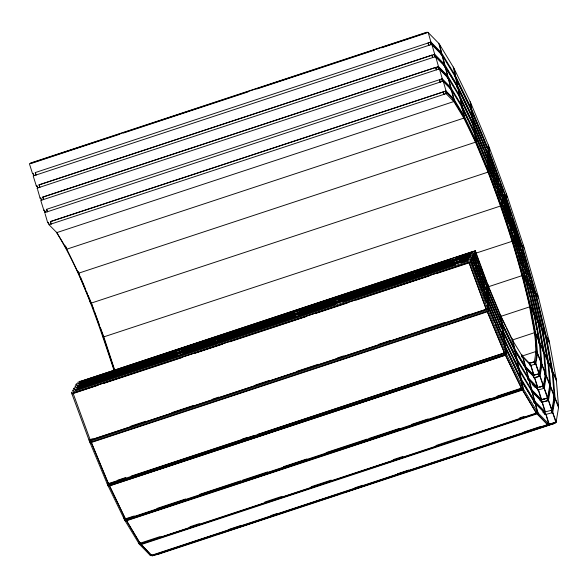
<?xml version="1.0" encoding="UTF-8"?>
<svg xmlns="http://www.w3.org/2000/svg" width="588" height="588" viewBox="0 0 588 588"><rect width="100%" height="100%" fill="white"/><g stroke="black" fill="none" stroke-linecap="round" stroke-linejoin="round"><path stroke-width="0.88" d="M73.265 390.101L73.03 390.505M73.03 393.144L469.048 262.417L73.03 393.144L90.287 440.118L486.305 309.391L469.048 262.417M73.478 388.697L74.301 388.771L74.426 388.058M75.587 386.007L75.352 386.419M75.279 390.109L75.396 389.396L75.279 390.109L218.126 342.951M75.801 384.611L76.631 384.684L76.749 383.964M90.39 302.71L91.103 302.475L103.459 336.968L114.506 370.55M77.601 386.022L77.726 385.302L77.601 386.022L215.223 340.592M79.924 381.935L80.049 381.215L79.924 381.935L333.396 298.263M103.584 336.248L103.797 336.88L103.584 336.248L102.871 336.483M90.287 440.118L486.335 309.214M462.014 262.446L468.107 260.433L468.224 259.72L75.168 389.8M460.852 259.506L470.429 256.346L470.554 255.626L77.491 385.713M470.863 259.521L470.393 262.388L436.392 273.611M489.407 147.86L488.929 150.726L488.246 150.954M456.207 257.72L472.752 252.259L472.877 251.539L79.814 381.627M471.554 260.344L472.024 257.478M489.378 152.976L488.907 155.842L488.216 156.063L491.076 163.802M472.502 255.662L472.62 254.949L481.094 277.881M472.715 258.301L473.186 255.435M489.356 158.091L488.878 160.95L488.187 161.178L496.978 184.963M473.877 256.258L474.347 253.391M489.326 163.207L488.849 166.066L488.165 166.294M474.825 251.576L474.942 250.863L479.933 264.372M475.038 254.214L475.516 251.348M489.297 168.315L488.826 171.181L488.136 171.409L488.018 172.122C504.864 216.046 519.255 260.962 529.656 306.863C532.375 324.929 538.534 343.554 534.257 361.848L535.058 364.281L535.793 364.046L537.542 353.491L535.947 334.396L531.111 308.061L523.364 276.279L513.236 241.22L501.417 205.263L488.709 170.873L475.986 140.385L464.101 115.88L453.877 99.027L446.005 90.971L445.314 91.199L453.186 99.254L463.41 116.108L475.295 140.613L488.018 171.101L500.726 205.491L512.545 241.447L522.673 276.507L530.42 308.288L535.256 334.623L536.851 353.719L535.102 364.273M487.518 287.988L487.989 285.129M501.777 202.096L500.836 205.815M487.276 290.465L486.445 287.179M487.489 293.103L487.966 290.237M502.938 200.052L502.468 202.911L501.777 203.139M487.459 298.219L487.937 295.352M504.1 198.009L503.629 200.868L502.938 201.096L501.998 198.553M487.437 303.327L487.908 300.468M505.261 195.966L504.791 198.825L504.1 199.053M487.195 305.811L487.312 305.091L488.003 304.863L505.048 345.7L520.961 378.518L534.654 401.097L545.194 411.879L544.503 412.107L533.963 401.325L520.27 378.745L504.357 345.928L505.048 345.7M487.886 305.584L487.408 308.443L485.666 309.023M506.422 193.922L505.952 196.782L505.261 197.009L504.313 194.452M503.019 326.516L513.758 348.677L524.716 366.736L533.147 375.364L539.174 373.748L541.056 362.443L540.365 362.671M441.529 78.946L450.107 87.722L462.366 107.861L475.097 134.115L488.731 166.786L502.343 203.632L515.007 242.153L525.863 279.712L534.161 313.764L539.343 341.981L541.239 364.905L539.328 376.408L533.948 377.805M543.481 385.412L540.034 376.085L539.35 376.313L538.483 373.975L539.284 376.416L540.019 376.18L541.93 364.678L540.188 343.877L534.926 315.19L526.488 280.572L515.455 242.381L502.578 203.22L488.738 165.757L474.876 132.55L461.933 105.855L450.798 87.494L442.22 78.718M539.916 387.036L543.408 385.882L545.436 373.63L544.753 373.858L545.613 376.195L546.303 375.967L549.751 385.294M543.562 388.536L545.627 376.099L543.584 351.47L537.976 320.901L528.98 284.011L517.227 243.314L503.504 201.588L488.76 161.671L473.987 126.28L460.198 97.836L447.02 76.19L437.744 66.701L438.435 66.473L447.711 75.962L459.765 95.829L473.766 124.715L488.768 160.649L503.74 201.177L517.668 243.55L529.604 284.871L538.733 322.327L544.437 353.366L546.318 375.872L544.253 388.308L543.518 388.55L542.717 386.11L543.577 388.44L544.268 388.22L547.715 397.547M547.634 398.017L541.408 399.634L531.567 389.565L530.883 389.793L540.717 399.862L546.943 398.245L547.634 398.017L549.824 384.824M37.323 188.557L36.97 188.197L435.407 56.676L445.248 66.745L458.023 87.81L472.877 118.445L488.782 156.555L504.666 199.545L519.447 244.483L532.103 288.311L541.783 328.038L547.832 360.951L550.015 387.294L547.795 400.671L541.519 402.302L540.717 399.862L541.408 402.236M481.623 140.245L471.966 117.108L456.905 86.032L443.94 64.665L433.959 54.449L434.65 54.221L444.631 64.437L457.589 85.804L472.656 116.88L488.79 155.533L504.901 199.134L519.888 244.718L532.728 289.171L542.548 329.464L548.678 362.855L550.706 387.066L548.479 400.443L542.165 402.082L532.184 391.873L518.101 368.72L513.023 358.246M556.175 421.809L552.727 412.482L551.978 412.813L551.176 410.38L551.867 410.152L554.212 396.018L553.521 396.246L554.388 398.576L555.072 398.348L558.519 407.675M552.022 412.805L554.403 398.48L552.073 370.44L545.598 335.167L535.227 292.603L521.659 245.652L505.827 197.502L488.812 151.439L471.767 110.61L455.854 77.785L440.86 53.133L430.173 42.204M430.864 41.976L441.544 52.905L455.421 75.778L471.547 109.037L488.819 150.418L506.062 197.09L522.107 245.88L535.852 293.463L546.362 336.593L552.926 372.336L555.094 398.252L552.713 412.578L545.304 414.547L544.503 412.107L551.867 410.152M554.131 422.919L556.094 422.28L558.6 407.205L556.322 379.929L549.413 342.304L538.343 296.903L523.879 246.813L506.996 195.459L488.841 146.324L470.657 102.775L453.686 67.76L439.082 43.681L427.836 32.178L29.4 163.699L32.502 173.57L33.215 173.335L33.898 175.716M76.565 387.345L76.33 387.757L469.386 257.676L469.158 258.081M78.888 383.258L78.652 383.67L471.716 253.582L471.48 253.994M119.849 134.204L30.877 163.574L30.701 162.979L426.726 32.252L426.895 32.847L381.538 47.819M123.34 133.057L248.077 91.875M256.794 88.994L374.556 50.127M35.28 172.563L36.037 175.011L35.28 172.563L430.938 42.049L428.189 32.531M39.065 184.808L39.822 187.256L39.065 184.808L431.893 55.132L432.65 57.58L431.893 55.132M37.683 187.962L37 185.588L36.287 185.823L33.185 175.952L431.621 44.423L442.161 55.213M39.139 184.882L434.723 54.294L431.974 44.784M441.243 54.647L440.787 53.06L441.478 52.832L438.729 43.321M440.86 53.133L441.544 52.905M42.85 197.054L43.608 199.508L42.85 197.054L435.679 67.385L436.436 69.832L435.679 67.385M443.94 64.665L444.631 64.437M41.469 200.214L40.785 197.833L40.072 198.068L37.573 189.424M42.924 197.127L438.508 66.54L435.759 57.029M441.808 54.853L444.557 64.364L443.866 64.592L444.557 66.966L445.248 66.745M447.711 75.962L446.954 76.124L447.409 77.704M45.254 212.459L44.57 210.085L43.857 210.32L40.756 200.449L439.192 68.921L448.328 78.27L447.637 78.498M46.636 209.306L47.393 211.754L46.636 209.306L442.294 78.792L439.545 69.281M454.642 75.859L455.332 75.632L453.23 67.01M454.73 76.006L455.421 75.778M455.163 78.013L455.854 77.785M450.107 87.722L450.798 87.494M456.905 86.032L457.589 85.804M50.421 221.551L51.178 224.006L50.421 221.551L443.249 91.875L444.006 94.33L443.249 91.875M488.701 171.894L90.978 303.188L78.483 273.244L66.812 249.172L56.771 232.62L49.039 224.712L48.356 222.33L47.643 222.565L45.144 213.922M50.495 221.625L446.079 91.037L443.33 81.526M450.724 90.03L451.415 89.802L442.977 81.166L44.541 212.694L44.894 213.054M49.039 224.712L446.762 93.418M458.978 95.91L459.669 95.682L457.567 87.061M459.765 95.829L459.177 96.278L459.867 96.05L458.559 88.906M453.186 99.254L453.877 99.027M56.771 232.62L454.495 101.327M461.154 105.936L461.837 105.708L459.743 97.086M461.933 105.855L461.242 106.083L468.114 120.253M461.352 106.303L462.036 106.075L460.727 98.931M461.676 108.089L462.366 107.861M470.128 101.68L471.436 108.824L470.753 109.052L471.547 109.037M471.076 110.838L471.767 110.61M65.577 247.254L66.29 247.019M463.41 116.108L464.101 115.88M66.488 247.386L65.775 247.621L65.444 245.835M464.535 117.887L66.812 249.172L66.466 247.739M471.863 116.887L472.546 116.659L471.238 109.515M471.966 117.108L472.656 116.88M472.076 117.379L472.767 117.152L472.333 111.97M472.186 118.673L472.877 118.445M473.987 126.28L473.296 126.508L472.965 124.722L473.656 124.494L472.348 117.35M473.766 124.715L473.075 124.943L483.387 149.646M473.186 125.215L473.877 124.987L473.443 119.805M474.876 132.55L474.185 132.778L485.137 159.017M474.295 133.05L474.986 132.822L474.553 127.64M77.44 271.693L78.153 271.458M475.295 140.613L475.986 140.385M77.66 272.185L78.373 271.95L78.483 273.244L476.206 141.951M488.275 144.964L488.701 150.146L488.018 150.374L488.819 150.418M488.121 151.667L488.812 151.439M488.099 155.761L488.79 155.533M488.099 156.783L488.782 156.555M487.959 160.597L488.65 160.377L488.216 155.195M488.768 160.649L488.077 160.869L484.093 151.329M488.069 161.898L488.76 161.671M487.937 165.713L488.621 165.485L488.187 160.311M488.738 165.757L488.047 165.985L485.835 160.693M488.04 167.007L488.731 166.786M488.018 171.101L488.709 170.873M506.062 197.09L505.371 197.318L511.413 215.693M505.143 197.73L507.517 197.061M504.901 199.134L504.21 199.361L519.197 244.946L519.888 244.718M503.982 199.773L506.356 199.104M503.74 201.177L503.159 201.728M502.821 201.816L505.195 201.147M502.578 203.22L501.887 203.448L508.466 223.455M501.66 203.86L504.034 203.191M500.726 205.491L501.417 205.263M103.084 337.115L502.872 205.234M475.633 250.635L77.675 382.332M474.707 251.267L475.398 251.039L488.106 285.43L500.829 315.918L512.714 340.43M335.138 297.69L450.981 259.448M76.036 384.199L474.472 252.678L488.084 289.524L501.718 322.187L514.449 348.449L525.4 366.508L533.838 375.137L539.174 373.748M79.637 383.692L176.319 351.771M181.545 350.051L293.904 312.956M299.13 311.236L413.239 273.567M414.981 272.994L470.723 254.589M476.067 253.105L514.485 240.543M512.545 241.447L513.236 241.22M74.874 386.243L473.311 254.722L488.055 294.639L502.828 330.022L516.617 358.474L528.487 378.033L537.623 387.382L536.932 387.61L527.796 378.26L528.487 378.033M472.385 255.354L473.075 255.126L488.055 295.661L503.049 331.595L517.05 360.473L516.367 360.701M216.965 340.018L334.55 301.203M338.041 300.049L453.885 261.807M73.713 388.293L472.149 256.765C488.973 302.21 505.254 348.559 531.567 389.565M515.455 242.381L514.765 242.609L517.881 253.406M514.853 242.925L515.544 242.697L517.683 244.88M471.223 257.397L471.914 257.169L488.025 300.777L504.159 339.43L519.226 370.499M77.315 387.779L177.48 354.711M182.706 352.984L295.066 315.896M298.55 314.742L468.401 258.676M72.552 390.336L470.988 258.808L488.003 304.863M516.984 243.777L517.668 243.55M219.868 342.378L335.711 304.136M342.686 301.835L455.046 264.747M519.292 245.255L519.976 245.027L522.115 247.217M71.957 393.909L98.108 385.28M103.341 383.552L181.81 357.651M194.011 353.616L222.786 344.12M229.761 341.819L306.48 316.491M315.205 313.617L347.457 302.967M356.181 300.086L429.416 275.912M520.975 245.88L523.349 245.211M524.327 248.379L522.195 246.196L521.505 246.423L522.107 245.88M488.113 284.408L487.423 284.636L480.558 266.063M487.415 285.658L488.106 285.43M487.533 285.93L488.216 285.702L488.65 290.884M488.091 286.856L522.739 275.419M522.673 276.507L523.364 276.279M488.084 289.524L487.393 289.752L501.027 322.415L501.718 322.187M487.503 291.045L488.194 290.817L488.628 295.999M525.172 279.939L525.863 279.712M525.797 280.799L526.488 280.572M488.055 294.639L487.364 294.867L486.114 291.464M487.474 296.161L488.165 295.933L488.599 301.115M528.296 284.239L528.98 284.011M528.825 284.783L529.516 284.555L531.655 286.746M529.604 284.871L528.921 285.099L530.913 293.287M528.987 285.386L529.678 285.158L532.449 289.73M488.033 299.755L487.342 299.983L479.396 278.484M487.452 301.276L488.136 301.049L488.569 306.23M536.197 306.451L532.037 289.392L532.728 289.171M532.111 289.678L532.794 289.45L535.572 294.022M487.423 306.392L488.113 306.164L488.547 311.339L90.111 442.867L89.964 441.14M88.972 439.971L92.463 438.817M130.823 426.16L145.64 421.265M171.799 412.629L193.592 405.433M212.775 399.105L218.876 397.091M255.493 385L268.576 380.686M296.47 371.476L318.27 364.281M337.453 357.945L343.554 355.931M378.429 344.421L389.763 340.68M421.148 330.316L444.69 322.547M462.124 316.792L469.974 314.198M535.227 292.603L534.536 292.831L535.073 293.383L535.756 293.155L537.895 295.338M535.852 293.463L535.161 293.691L532.559 284.68M535.227 293.978L535.918 293.75L538.689 298.322M487.974 309.979L469.827 260.851L71.391 392.38L89.538 441.507L487.974 309.979L506.158 353.535L523.129 388.543L537.733 412.622L548.979 424.132L556.094 422.28M91.177 442.139L487.202 311.412L504.519 352.896L108.523 483.953L91.177 442.139L108.523 483.953M487.768 285.467L499.925 314.58L500.608 314.352M500.028 315.874L500.719 315.646L501.152 320.827M500.145 316.146L500.829 315.918M500.586 316.454L530.347 306.635M530.42 308.288L531.111 308.061M501.138 323.709L501.829 323.481L502.262 328.663M533.47 313.992L534.161 313.764M536.866 329.765L534.235 315.418L534.926 315.19M534.279 315.653L534.97 315.425L538.189 322.077M502.137 330.25L502.828 330.022M502.248 331.551L502.938 331.323L503.372 336.498M502.365 331.823L503.049 331.595M502.468 332.036L503.159 331.808L504.467 338.953M537.976 322.268L538.667 322.04L541.438 326.619M542.004 329.214L538.777 322.562L538.094 322.79L538.733 322.327M503.938 337.865L503.247 338.093L501.13 333.006M503.357 339.386L504.048 339.158L504.482 344.34M503.475 339.658L504.159 339.43M541.1 328.266L541.783 328.038M512.28 338.423L511.589 338.651L506.533 328.222M541.791 329.405L542.481 329.177L545.252 333.749M542.548 329.464L541.857 329.692L547.994 363.083L548.678 362.855M541.901 329.927L542.592 329.699L545.818 336.343M511.773 340.195L535.095 332.499M512.119 340.805L512.802 340.577L514.904 349.199M535.256 334.623L535.947 334.396M504.467 347.221L505.158 346.993L505.592 352.175L503.842 352.749M504.577 347.493L505.268 347.265L521.394 380.524L535.271 403.397L545.951 414.334M504.688 347.714L505.379 347.486L506.687 354.63L477.919 364.126M549.626 343.48L546.406 336.828L545.715 337.056L546.362 336.593M513.758 348.677L514.449 348.449M107.156 483.704L108.898 483.123M117.615 480.249L125.464 477.654M242.293 439.089L246.651 437.648M109.368 483.343L125.942 477.868M131.175 476.14L254.17 435.539M257.662 434.392L503.644 353.19M538.652 342.209L539.343 341.981M514.088 350.463L514.779 350.235L516.088 357.379M514.191 350.676L514.882 350.448L526.017 368.808L534.595 377.584L537.844 387.33M514.287 350.83L514.978 350.602L517.072 359.224M89.538 441.507L107.722 485.063L506.158 353.535M109.331 485.497L505.357 354.762L521.519 388.109L521.6 388.558L125.582 519.285L109.331 485.497L125.582 519.285M476.17 364.7L108.251 486.158L107.758 483.476M109.412 485.938L505.437 355.211L505.357 354.762M540.188 343.877L539.505 344.105L537.189 331.529M522.32 354.976L521.63 355.203L521.982 356.644M522.041 356.078L536.668 351.249M502.534 331.066L515.933 358.695L516.617 358.474M522.159 357.357L522.85 357.129L524.944 365.751M522.247 357.511L523.004 357.357L525.753 366.868M516.257 360.481L516.948 360.26L518.256 367.404M542.9 351.697L543.584 351.47M537.542 353.491L536.837 353.814L535.977 351.477L536.837 353.55L537.528 353.322L540.982 361.591M543.702 353.359L544.392 353.131L547.612 359.782M544.437 353.366L543.746 353.594L543.04 349.764M543.76 353.763L544.451 353.535L547.906 361.804M522.093 356.791L521.63 355.203L529.362 363.112L530.053 362.884M530.442 363.105L534.94 361.62M518.101 368.72L518.792 368.492M524.716 366.736L525.4 366.508M530.045 365.493L530.736 365.266L533.485 374.776M530.163 365.552L535.793 364.046M518.623 370.881L519.314 370.653L521.416 379.275M525.238 368.889L525.929 368.661L528.031 377.283M525.334 369.036L526.017 368.808M541.239 364.905L541.93 364.678M547.95 362.847L548.633 362.62L551.86 369.264M548.001 363.252L548.692 363.024L552.147 371.293M520.961 378.518L520.27 378.745L520.799 380.899M533.603 376.952L533.147 375.364L533.838 375.137M520.601 380.532L521.284 380.304L522.6 387.448L520.858 388.029M520.703 380.752L521.394 380.524M533.904 377.812L540.019 376.18M552.191 372.329L552.882 372.101L556.101 378.753M552.926 372.336L552.235 372.564L545.877 337.938M552.25 372.733L552.94 372.505L556.388 380.781M545.627 376.099L546.318 375.872M125.906 518.403L124.164 518.976L123.671 516.301M126.369 518.55L134.218 515.963M156.9 508.473L185.69 498.969M199.641 494.368L240.639 480.83M242.388 480.256L267.68 471.907M283.387 466.725L306.936 458.949M326.127 452.613L367.125 439.082M368.867 438.501L399.399 428.424M411.607 424.396L428.182 418.921M454.355 410.284L490.12 398.48M497.095 396.172L520.645 388.396M107.722 485.063L124.693 520.071L523.129 388.543M126.251 520.24L140.289 543.716L126.251 520.24L522.269 389.513L536.315 412.989L522.269 389.513M126.383 520.784L522.401 390.05M535.528 387.602L537.27 387.029L534.521 377.511M539.696 387.095L543.18 385.941L539.975 376.188M537.623 389.991L538.424 389.822L541.629 399.575M531.567 392.167L532.258 391.939L535.006 401.45L533.257 402.03M550.015 387.294L550.706 387.066M534.316 402.758L533.963 401.325L534.654 401.097M539.666 400.207L541.408 399.634M540.85 400.259L545.208 398.818M534.492 403.478L535.176 403.25L537.278 411.872L535.536 412.445M534.58 403.625L535.337 403.471L538.086 412.982L139.65 544.51M541.519 402.302L542.21 402.074L545.414 411.828M554.403 398.48L555.094 398.252M138.841 543.4L140.591 542.82M140.164 543.18L160.223 536.557M189.88 526.767L199.479 523.599M264.901 502.005L281.476 496.529M311.133 486.739L331.191 480.117M393.122 459.676L402.721 456.509M435.87 445.564L462.91 436.641M519.608 417.921L523.967 416.48M124.693 520.071L139.297 544.15L537.733 412.622M140.775 544.025L536.793 413.298L547.509 424.257L547.678 424.852L151.66 555.579L140.775 544.025L151.66 555.579M140.944 544.62L536.969 413.886L547.678 424.852M542.709 411.953L545.194 414.489L545.885 414.261L548.626 423.772L546.884 424.345M545.26 414.562L545.995 414.32L549.199 424.073L150.543 555.66L139.297 544.15M150.19 555.3L151.939 554.719M228.247 529.648L241.33 525.327M270.987 515.536L277.095 513.522M354.726 487.893L362.583 485.298M397.473 473.781L408.814 470.04M523.952 432.033L540.526 426.557M191.666 542.584L201.25 539.416M202.316 539.056L211.908 535.889M243.314 525.525L245.931 524.658M264.673 518.469L274.265 515.301M314.595 502.005L327.67 497.691M328.795 497.308L334.903 495.287M371.535 483.196L377.643 481.182M389.352 477.309L395.452 475.295M430.328 463.785L434.686 462.344M439.265 460.852L454.09 455.957M498.021 441.441L509.362 437.7M514.022 436.156L516.639 435.289M151.924 555.219L152.123 555.822L548.141 425.095L554.918 423.338L554.719 422.728L547.942 424.485L548.141 425.095M160.017 553.352L212.356 536.072M217.589 534.345L338.835 494.317M345.81 492.016L470.554 450.842M472.296 450.261L554.293 423.198M152.123 555.822L158.9 554.065L554.918 423.338M512.442 241.124L515.463 243.711M516.698 241.712L514.662 242.293L510.156 228.592M518.917 242.881L516.874 243.454L514.302 235.634M521.137 244.042L519.094 244.623M529.817 364.7L529.362 363.112L534.257 361.848L535.117 364.178L535.808 363.95L539.255 373.277M537.388 389.197L536.932 387.61L543.408 385.882M537.733 390.05L544.253 388.308M519.895 246.049L517.763 243.866L517.072 244.086L519.072 251.017M525.407 278.146L523.276 275.963L522.585 276.191L522.048 275.647L522.747 276.786L523.438 276.558L526.209 281.13M528.531 282.446L526.392 280.263L525.709 280.491L523.688 273.501M534.771 291.038L532.64 288.855L532.037 289.392M538.38 389.837L529.104 380.34L515.933 358.695M532.14 384.383L535.183 387.499M32.428 173.504L34.361 175.474M36.213 185.749L38.132 187.712M39.999 198.002L41.895 199.942M43.784 210.247L45.666 212.165M47.569 222.492L48.833 223.785M529.332 285.43L526.554 280.858L525.863 281.086L527.995 289.818M533.816 312.346L531.045 307.774L530.354 308.002L529.656 306.863L530.464 308.524L531.155 308.296L534.374 314.94M537.63 319.482L534.852 314.911L534.235 315.418M549.067 340.886L546.296 336.314L545.671 336.821M512.045 339.401L522.938 357.284L530.81 365.339L534.058 375.078M56.448 232.209C82.658 274.699 98.159 322.731 113.844 369.837M470.356 108.229L454.84 76.227L455.531 75.999L454.215 68.855M459.573 97.086L472.965 124.722M468.908 121.892L474.075 132.557L474.766 132.329L473.458 125.185M539.122 340.805L535.903 334.16L535.212 334.388L534.411 332.727L535.271 334.793L535.962 334.565L539.416 342.833M543.371 350.294L540.144 343.642L539.461 343.87L538.924 342.767M499.925 314.58L505.754 326.612M514.882 350.448L501.939 323.753L488.077 290.546L474.237 253.083L473.663 253.619M501.432 323.238L502.225 324.877M503.637 338.894L512.236 356.629M505.437 355.211L521.6 388.558M470.856 109.265L471.657 109.317L471.223 104.135M471.319 110.375L476.883 123.708M477.581 125.376L481.058 133.704M481.756 135.372L482.799 137.871M483.49 139.54L486.974 147.875M482.329 141.936L487.989 155.489L488.679 155.261L488.246 150.08M543.657 352.322L540.203 344.053L539.519 344.281L538.939 342.9M545.37 372.777L541.915 364.509L541.225 364.736L540.651 363.362M549.758 383.971L546.303 375.703L545.613 375.93L544.753 373.858M554.139 395.165L550.691 386.889L550 387.117L549.427 385.743M558.526 406.352L555.079 398.083L554.388 398.311L553.521 396.246M487.717 295.705L501.086 327.722M487.695 300.828L500.425 331.316M505.268 347.265L487.996 305.892L470.297 259.036L478.176 280.358M487.658 305.929L488.701 308.428M489.4 310.096L494.618 322.591M495.316 324.26L502.27 340.922M502.968 342.591L504.012 345.09M504.548 353.226L487.202 311.412M78.718 272.781L79.762 275.28M80.46 276.941L85.664 289.414M86.362 291.082L87.399 293.574M88.097 295.242L90.875 301.894L90.162 302.129L90.015 300.402M488.128 150.646L495.809 171.424M496.434 173.129L499.271 180.803M500.535 184.22L503.372 191.894M491.708 165.522L495.206 174.981M495.838 176.701L499.337 186.161M499.969 187.881L503.784 198.193M497.602 186.661L501.057 196.002M488.481 167.154L492.281 177.436M492.913 179.149L496.39 188.572M497.029 190.291L500.506 199.714M554.131 396.488L550.684 387.154L550 387.382L549.427 385.831M545.363 374.108L541.915 364.773L541.225 365.001L540.651 363.45M537.528 353.586L540.975 362.914M551.941 409.682L548.494 400.347L547.744 400.685L546.943 398.245L547.81 400.575M551.176 410.38L552.036 412.71M554.947 422.324L555.168 422.904M474.097 253.759L477.581 263.189M478.213 264.901L481.697 274.324M482.329 276.037L485.181 283.754M481.719 279.579L485.173 288.921M471.774 257.853L474.634 265.585M475.266 267.305L478.764 276.764M478.801 282.064L482.27 291.45M482.902 293.155L486.372 302.533M469.018 262.593L486.305 309.391M91.103 302.475L93.911 310.074M94.536 311.765L99.21 324.429M100.46 327.803L103.267 335.403M511.979 217.413L521.027 244.931M504.298 205.205L512.589 230.415M552.669 412.585L555.873 422.338M548.435 400.457L551.647 410.211M544.209 388.323L547.413 398.076M535.749 364.053L538.953 373.806M529.362 363.112L529.898 364.744M533.147 375.364L533.683 376.989M536.932 387.61L537.469 389.241M104.083 337.74L114.278 368.742M158.701 553.455L158.9 554.065M522.511 249.9L527.282 266.423M527.789 268.165L530.802 278.594M531.302 280.336L532.059 282.946M519.542 246.129L520.806 250.517M521.313 252.267L524.356 262.785M524.856 264.541L527.899 275.059M528.913 278.565L529.67 281.196M530.178 282.946L531.699 288.208M519.572 252.752L523.827 267.466M524.827 270.928L525.576 273.53M526.076 275.257L528.575 283.916M518.388 255.155L521.416 265.636M521.923 267.386L523.18 271.752M542.092 402.008L544.841 411.519M444.895 66.385L447.644 75.896M538.307 389.763L541.056 399.274M447.975 77.91L450.724 87.421L450.033 87.649L450.496 89.236M544.503 412.107L545.194 414.489M451.062 89.442L453.811 98.953L453.12 99.181L453.804 101.555L463.844 118.114L475.516 142.178L488.018 172.122L487.908 170.829L488.599 170.601L488.165 165.419M526.091 368.882L528.84 378.393M529.171 380.414L531.919 389.925M445.388 91.265L446.071 93.646L453.804 101.555L453.282 99.401L453.973 99.174L451.871 90.552M441.603 79.02L442.286 81.394M437.817 66.767L438.501 69.149M528.252 379.848L527.796 378.26L528.149 379.701M434.032 54.522L434.716 56.896M430.247 42.27L430.93 44.651M533.963 401.325L534.418 402.905M536.793 413.298L536.969 413.886M535.447 294.86L537.388 302.842M537.822 304.613L539.122 309.935M539.549 311.714L543.224 326.788M543.657 328.56L544.958 333.881M536.624 308.215L540.931 325.877M531.339 295.044L533.272 302.945M533.698 304.702L538.049 322.555M528.421 291.56L529.7 296.8M530.758 301.166L533.955 314.264M455.399 77.035L457.501 85.657L456.81 85.885L457.339 88.038L457.008 86.252L457.699 86.024L456.384 78.88M532.096 391.718L534.198 400.34M529.009 380.193L531.111 388.815M461.911 107.104L464.013 115.726L463.322 115.954L463.844 118.114L463.52 116.328L464.211 116.101L462.896 108.956M448.784 79.027L450.886 87.641L450.195 87.869L450.548 89.31M445.704 67.495L447.806 76.117L447.115 76.344L447.468 77.778M517.146 360.628L519.248 369.249M442.617 55.963L444.719 64.584L444.028 64.812L444.557 66.966M439.537 44.438L441.639 53.06L440.949 53.288L441.301 54.721M521.482 380.671L523.585 389.293L125.148 520.821L124.729 519.101M538.255 323.687L542.709 347.964M519.116 370.278L520.431 377.423M474.567 133.02L475.876 140.164L475.185 140.392L475.516 142.178L475.405 140.885L476.096 140.657L475.663 135.475M512.604 340.209L513.919 347.354M500.939 316.138L502.248 323.282M502.049 323.973L503.357 331.118M504.269 339.651L505.577 346.795M428.174 42.953L428.865 45.335L428.174 42.953M439.537 79.703L440.221 82.077L439.537 79.703"/></g></svg>
